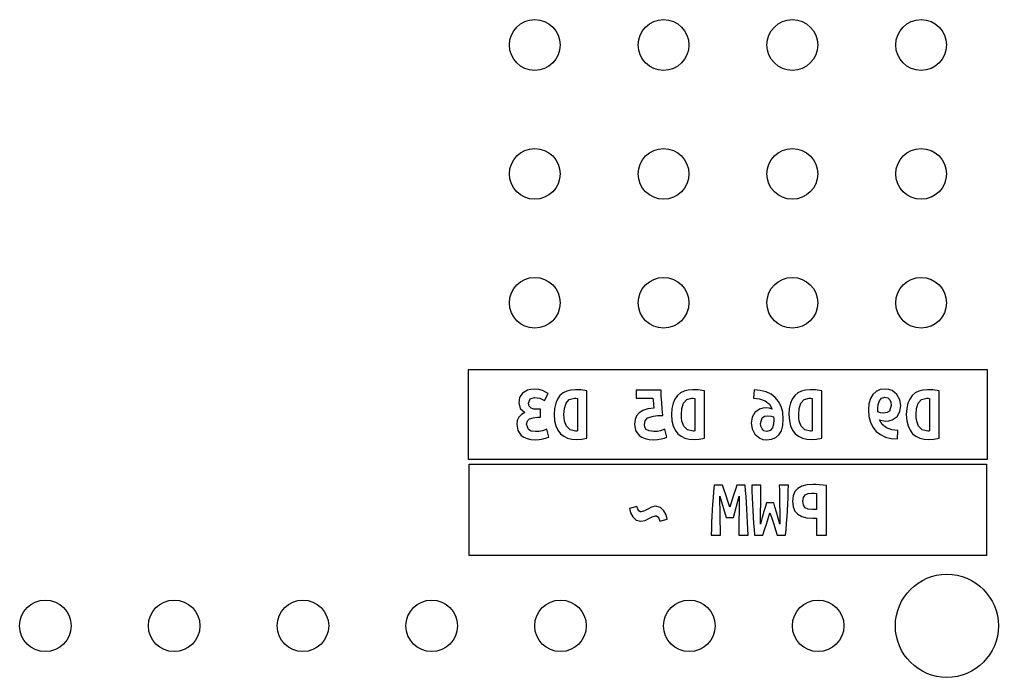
# Model space of a CAD drawing. Extents: x 48.4 to 111, y -108.5 to -46.5.
# Drawn here: x 80.01 to 99.31, y -59.44 to -46.48 of the extents above; entities that cross this region are included whole.
import ezdxf

# ---------------------------------------------------------------- set-up
doc = ezdxf.new("R2010")
doc.units = 0
doc.layers.add('BLACK', color=7, linetype='CONTINUOUS')

msp = doc.modelspace()

# ---------------------------------------------------------------- linework, layer by layer
at = {"layer": 'BLACK', "linetype": 'CONTINUOUS'}
for p, q in [((88.865802, -55.140202), (88.865802, -53.368598)), ((88.865802, -53.368598), (89.251605, -53.368598)), ((89.251605, -53.368598), (98.708395, -53.368598)), ((98.708395, -53.368598), (99.094198, -53.368598)), ((99.094198, -53.368598), (99.094198, -55.140202)), ((89.928302, -53.833875), (89.871204, -53.919523)), ((90.026296, -53.777548), (89.928302, -53.833875)), ((90.090918, -53.762502), (90.026296, -53.777548)), ((90.165957, -53.757486), (90.090918, -53.762502)), ((90.24794, -53.764624), (90.165957, -53.757486)), ((90.321049, -53.786036), (90.24794, -53.764624)), ((90.431389, -53.842363), (90.321049, -53.786036)), ((90.363488, -53.981252), (90.431389, -53.842363)), ((90.727492, -53.831753), (90.6675, -53.883258)), ((90.799444, -53.796067), (90.727492, -53.831753)), ((90.881427, -53.775233), (90.799444, -53.796067)), ((90.971512, -53.768289), (90.881427, -53.775233)), ((91.077994, -53.772919), (90.971512, -53.768289)), ((91.199907, -53.791437), (91.077994, -53.772919)), ((91.199907, -54.723536), (91.199907, -53.791437)), ((92.659784, -53.779091), (92.17213, -53.779091)), ((92.17213, -53.779091), (92.17213, -53.936499)), ((92.665571, -53.896954), (92.659784, -53.779091)), ((93.042307, -53.831753), (92.982315, -53.883258)), ((93.114259, -53.796067), (93.042307, -53.831753)), ((93.196242, -53.775233), (93.114259, -53.796067)), ((93.286327, -53.768289), (93.196242, -53.775233)), ((93.392809, -53.772919), (93.286327, -53.768289)), ((93.514722, -53.791437), (93.392809, -53.772919)), ((93.514722, -54.723536), (93.514722, -53.791437)), ((94.49466, -53.772919), (94.483858, -53.934956)), ((94.618503, -53.782178), (94.49466, -53.772919)), ((94.730772, -53.809956), (94.618503, -53.782178)), ((94.829537, -53.855866), (94.730772, -53.809956)), ((94.91287, -53.919523), (94.829537, -53.855866)), ((95.357122, -53.831753), (95.29713, -53.883258)), ((95.429074, -53.796067), (95.357122, -53.831753)), ((95.511057, -53.775233), (95.429074, -53.796067)), ((95.601142, -53.768289), (95.511057, -53.775233)), ((95.707623, -53.772919), (95.601142, -53.768289)), ((95.829537, -53.791437), (95.707623, -53.772919)), ((95.829537, -54.723536), (95.829537, -53.791437)), ((96.900696, -53.802411), (96.83571, -53.862425)), ((96.982486, -53.766403), (96.900696, -53.802411)), ((97.08108, -53.7544), (96.982486, -53.766403)), ((97.153225, -53.761923), (97.08108, -53.7544)), ((97.21534, -53.784493), (97.153225, -53.761923)), ((97.310247, -53.861653), (97.21534, -53.784493)), ((97.671937, -53.831753), (97.611944, -53.883258)), ((97.743889, -53.796067), (97.671937, -53.831753)), ((97.825872, -53.775233), (97.743889, -53.796067)), ((97.915957, -53.768289), (97.825872, -53.775233)), ((98.022438, -53.772919), (97.915957, -53.768289)), ((98.144352, -53.791437), (98.022438, -53.772919)), ((98.144352, -54.723536), (98.144352, -53.791437)), ((89.871204, -53.919523), (89.852685, -54.026005)), ((89.852685, -54.026005), (89.885093, -54.135573)), ((90.045586, -54.032178), (90.077222, -53.949616)), ((90.060247, -54.09082), (90.045586, -54.032178)), ((90.077222, -53.949616), (90.164414, -53.919523)), ((90.164414, -53.919523), (90.271667, -53.93727)), ((90.271667, -53.93727), (90.363488, -53.981252)), ((90.583395, -54.034493), (90.560826, -54.135766)), ((90.619468, -53.950773), (90.583395, -54.034493)), ((90.6675, -53.883258), (90.619468, -53.950773)), ((90.755463, -54.135573), (90.78787, -54.032178)), ((90.78787, -54.032178), (90.851142, -53.960419)), ((90.851142, -53.960419), (90.954537, -53.933412)), ((90.954537, -53.933412), (90.982315, -53.934184)), ((90.982315, -53.934184), (91.010093, -53.938042)), ((91.010093, -53.938042), (91.010093, -54.580017)), ((92.17213, -53.936499), (92.500833, -53.936499)), ((92.500833, -53.936499), (92.508549, -54.039894)), ((92.508549, -54.039894), (92.516265, -54.127857)), ((92.673673, -54.01906), (92.665571, -53.896954)), ((92.684475, -54.144639), (92.673673, -54.01906)), ((92.89821, -54.034493), (92.87564, -54.135766)), ((92.934282, -53.950773), (92.89821, -54.034493)), ((92.982315, -53.883258), (92.934282, -53.950773)), ((93.070278, -54.135573), (93.102685, -54.032178)), ((93.102685, -54.032178), (93.165957, -53.960419)), ((93.165957, -53.960419), (93.269352, -53.933412)), ((93.269352, -53.933412), (93.29713, -53.934184)), ((93.29713, -53.934184), (93.324907, -53.938042)), ((93.324907, -53.938042), (93.324907, -54.580017)), ((94.483858, -53.934956), (94.604228, -53.947301)), ((94.604228, -53.947301), (94.712253, -53.983567)), ((94.712253, -53.983567), (94.797901, -54.049153)), ((94.797901, -54.049153), (94.851142, -54.149462)), ((94.979807, -54.000542), (94.91287, -53.919523)), ((95.029383, -54.098536), (94.979807, -54.000542)), ((95.213025, -54.034493), (95.190455, -54.135766)), ((95.249097, -53.950773), (95.213025, -54.034493)), ((95.29713, -53.883258), (95.249097, -53.950773)), ((95.385093, -54.135573), (95.4175, -54.032178)), ((95.4175, -54.032178), (95.480772, -53.960419)), ((95.480772, -53.960419), (95.584167, -53.933412)), ((95.584167, -53.933412), (95.611944, -53.934184)), ((95.611944, -53.934184), (95.639722, -53.938042)), ((95.639722, -53.938042), (95.639722, -54.580017)), ((96.760264, -54.044181), (96.750833, -54.163351)), ((96.788556, -53.943872), (96.760264, -54.044181)), ((96.83571, -53.862425), (96.788556, -53.943872)), ((96.942963, -54.060727), (96.966111, -53.988968)), ((96.966111, -53.988968), (97.009321, -53.936499)), ((97.009321, -53.936499), (97.076451, -53.916437)), ((97.076451, -53.916437), (97.134321, -53.929554)), ((97.134321, -53.929554), (97.172901, -53.964277)), ((97.172901, -53.964277), (97.194506, -54.015202)), ((97.194506, -54.015202), (97.201451, -54.076931)), ((97.367346, -53.966591), (97.310247, -53.861653)), ((97.386636, -54.080017), (97.367346, -53.966591)), ((97.52784, -54.034493), (97.50527, -54.135766)), ((97.563912, -53.950773), (97.52784, -54.034493)), ((97.611944, -53.883258), (97.563912, -53.950773)), ((97.699907, -54.135573), (97.732315, -54.032178)), ((97.732315, -54.032178), (97.795586, -53.960419)), ((97.795586, -53.960419), (97.898981, -53.933412)), ((97.898981, -53.933412), (97.926759, -53.934184)), ((97.926759, -53.934184), (97.954537, -53.938042)), ((97.954537, -53.938042), (97.954537, -54.580017)), ((89.885093, -54.135573), (89.971512, -54.21582)), ((89.971512, -54.21582), (89.905733, -54.254014)), ((90.098056, -54.127857), (90.060247, -54.09082)), ((90.150525, -54.147919), (90.098056, -54.127857)), ((90.209167, -54.154091), (90.150525, -54.147919)), ((90.280154, -54.154091), (90.209167, -54.154091)), ((90.280154, -54.311499), (90.280154, -54.154091)), ((90.560826, -54.135766), (90.553302, -54.255943)), ((90.746204, -54.255943), (90.755463, -54.135573)), ((92.230772, -54.220449), (92.178474, -54.281149)), ((92.304331, -54.174496), (92.230772, -54.220449)), ((92.399496, -54.143632), (92.304331, -54.174496)), ((92.516265, -54.127857), (92.399496, -54.143632)), ((92.698364, -54.272919), (92.684475, -54.144639)), ((92.87564, -54.135766), (92.868117, -54.255943)), ((93.061019, -54.255943), (93.070278, -54.135573)), ((94.508549, -54.214277), (94.455309, -54.311499)), ((94.603457, -54.147919), (94.508549, -54.214277)), ((94.667693, -54.1294), (94.603457, -54.147919)), ((94.74466, -54.123227), (94.667693, -54.1294)), ((94.794043, -54.130172), (94.74466, -54.123227)), ((94.851142, -54.149462), (94.794043, -54.130172)), ((95.060054, -54.213119), (95.029383, -54.098536)), ((95.070278, -54.343906), (95.060054, -54.213119)), ((95.190455, -54.135766), (95.182932, -54.255943)), ((95.375833, -54.255943), (95.385093, -54.135573)), ((96.750833, -54.163351), (96.760864, -54.294331)), ((96.936019, -54.138659), (96.942963, -54.060727)), ((96.93679, -54.173381), (96.936019, -54.138659)), ((96.939105, -54.203474), (96.93679, -54.173381)), ((96.991574, -54.220449), (96.939105, -54.203474)), ((97.053302, -54.226622), (96.991574, -54.220449)), ((97.121975, -54.216977), (97.053302, -54.226622)), ((97.1675, -54.188042), (97.121975, -54.216977)), ((97.201451, -54.076931), (97.1675, -54.188042)), ((97.315648, -54.294523), (97.36966, -54.198073)), ((97.36966, -54.198073), (97.386636, -54.080017)), ((97.50527, -54.135766), (97.497747, -54.255943)), ((97.690648, -54.255943), (97.699907, -54.135573)), ((89.825872, -54.372841), (89.815648, -54.450388)), ((89.856543, -54.306869), (89.825872, -54.372841)), ((89.905733, -54.254014), (89.856543, -54.306869)), ((90.008549, -54.447301), (90.023596, -54.383065)), ((90.023596, -54.383065), (90.068735, -54.341591)), ((90.068735, -54.341591), (90.137022, -54.319022)), ((90.137022, -54.319022), (90.221512, -54.311499)), ((90.221512, -54.311499), (90.280154, -54.311499)), ((90.553302, -54.255943), (90.561597, -54.378821)), ((90.561597, -54.378821), (90.586481, -54.482023)), ((90.749097, -54.324037), (90.746204, -54.255943)), ((90.757778, -54.386344), (90.749097, -54.324037)), ((90.796358, -54.488968), (90.757778, -54.386344)), ((92.147095, -54.356252), (92.136636, -54.445758)), ((92.178474, -54.281149), (92.147095, -54.356252)), ((92.33108, -54.453474), (92.344198, -54.380172)), ((92.344198, -54.380172), (92.396667, -54.323073)), ((92.396667, -54.323073), (92.508549, -54.286036)), ((92.508549, -54.286036), (92.592269, -54.276198)), ((92.592269, -54.276198), (92.698364, -54.272919)), ((92.868117, -54.255943), (92.876412, -54.378821)), ((92.876412, -54.378821), (92.901296, -54.482023)), ((93.063912, -54.324037), (93.061019, -54.255943)), ((93.072593, -54.386344), (93.063912, -54.324037)), ((93.111173, -54.488968), (93.072593, -54.386344)), ((94.455309, -54.311499), (94.439105, -54.428783)), ((94.439105, -54.428783), (94.456852, -54.541437)), ((94.62429, -54.431869), (94.656698, -54.319986)), ((94.631235, -54.485881), (94.62429, -54.431869)), ((94.656698, -54.319986), (94.701065, -54.290473)), ((94.701065, -54.290473), (94.769352, -54.280635)), ((94.769352, -54.280635), (94.829537, -54.286807)), ((94.829537, -54.286807), (94.880463, -54.303783)), ((94.883549, -54.360881), (94.877377, -54.44653)), ((94.880463, -54.303783), (94.882778, -54.33156)), ((94.882778, -54.33156), (94.883549, -54.360881)), ((95.060933, -54.472421), (95.070278, -54.343906)), ((95.182932, -54.255943), (95.191227, -54.378821)), ((95.191227, -54.378821), (95.216111, -54.482023)), ((95.378727, -54.324037), (95.375833, -54.255943)), ((95.387407, -54.386344), (95.378727, -54.324037)), ((95.425988, -54.488968), (95.387407, -54.386344)), ((96.760864, -54.294331), (96.790957, -54.409493)), ((96.790957, -54.409493), (96.839761, -54.508065)), ((97.024367, -54.454053), (96.969969, -54.357795)), ((96.969969, -54.357795), (97.077994, -54.38403)), ((97.077994, -54.38403), (97.155154, -54.37805)), ((97.155154, -54.37805), (97.219969, -54.36011)), ((97.219969, -54.36011), (97.315648, -54.294523)), ((97.497747, -54.255943), (97.506042, -54.378821)), ((97.506042, -54.378821), (97.530926, -54.482023)), ((97.693542, -54.324037), (97.690648, -54.255943)), ((97.702222, -54.386344), (97.693542, -54.324037)), ((97.740802, -54.488968), (97.702222, -54.386344)), ((89.815648, -54.450388), (89.837253, -54.572301)), ((89.837253, -54.572301), (89.903611, -54.668752)), ((90.047901, -54.550696), (90.008549, -54.447301)), ((90.101721, -54.581946), (90.047901, -54.550696)), ((90.184475, -54.592363), (90.101721, -54.581946)), ((90.257585, -54.588119), (90.184475, -54.592363)), ((90.319506, -54.575388), (90.257585, -54.588119)), ((90.411327, -54.54298), (90.319506, -54.575388)), ((90.448364, -54.701931), (90.411327, -54.54298)), ((90.586481, -54.482023), (90.626026, -54.566707)), ((90.626026, -54.566707), (90.678302, -54.63403)), ((90.867346, -54.556869), (90.796358, -54.488968)), ((90.976142, -54.58156), (90.867346, -54.556869)), ((90.993117, -54.58156), (90.976142, -54.58156)), ((91.010093, -54.580017), (90.993117, -54.58156)), ((92.136636, -54.445758), (92.159784, -54.568443)), ((92.159784, -54.568443), (92.230772, -54.666437)), ((92.338796, -54.5044), (92.33108, -54.453474)), ((92.367346, -54.548381), (92.338796, -54.5044)), ((92.424444, -54.580017), (92.367346, -54.548381)), ((92.516265, -54.592363), (92.424444, -54.580017)), ((92.58841, -54.588891), (92.516265, -54.592363)), ((92.647438, -54.578474), (92.58841, -54.588891)), ((92.733858, -54.54761), (92.647438, -54.578474)), ((92.772438, -54.705017), (92.733858, -54.54761)), ((92.901296, -54.482023), (92.940841, -54.566707)), ((92.940841, -54.566707), (92.993117, -54.63403)), ((93.18216, -54.556869), (93.111173, -54.488968)), ((93.290957, -54.58156), (93.18216, -54.556869)), ((93.307932, -54.58156), (93.290957, -54.58156)), ((93.324907, -54.580017), (93.307932, -54.58156)), ((94.456852, -54.541437), (94.511636, -54.646375)), ((94.65284, -54.536807), (94.631235, -54.485881)), ((94.690648, -54.575388), (94.65284, -54.536807)), ((94.746204, -54.59082), (94.690648, -54.575388)), ((94.813333, -54.57153), (94.746204, -54.59082)), ((94.855772, -54.519832), (94.813333, -54.57153)), ((94.877377, -54.44653), (94.855772, -54.519832)), ((94.986173, -54.654863), (95.032898, -54.576074)), ((95.032898, -54.576074), (95.060933, -54.472421)), ((95.216111, -54.482023), (95.255656, -54.566707)), ((95.255656, -54.566707), (95.307932, -54.63403)), ((95.496975, -54.556869), (95.425988, -54.488968)), ((95.605772, -54.58156), (95.496975, -54.556869)), ((95.622747, -54.58156), (95.605772, -54.58156)), ((95.639722, -54.580017), (95.622747, -54.58156)), ((96.839761, -54.508065), (96.905926, -54.589277)), ((96.905926, -54.589277), (96.988488, -54.653127)), ((97.107315, -54.520604), (97.024367, -54.454053)), ((97.211096, -54.559763), (97.107315, -54.520604)), ((97.327994, -54.573844), (97.211096, -54.559763)), ((97.321821, -54.737425), (97.327994, -54.573844)), ((97.530926, -54.482023), (97.570471, -54.566707)), ((97.570471, -54.566707), (97.622747, -54.63403)), ((97.81179, -54.556869), (97.740802, -54.488968)), ((97.920586, -54.58156), (97.81179, -54.556869)), ((97.937562, -54.58156), (97.920586, -54.58156)), ((97.954537, -54.580017), (97.937562, -54.58156)), ((89.903611, -54.668752), (89.954537, -54.705017)), ((89.954537, -54.705017), (90.017809, -54.732023)), ((90.017809, -54.732023), (90.093812, -54.748806)), ((90.093812, -54.748806), (90.182932, -54.7544)), ((90.182932, -54.7544), (90.257778, -54.748999)), ((90.257778, -54.748999), (90.333395, -54.735881)), ((90.333395, -54.735881), (90.400525, -54.718906)), ((90.400525, -54.718906), (90.448364, -54.701931)), ((90.678302, -54.63403), (90.742539, -54.684763)), ((90.742539, -54.684763), (90.817963, -54.719678)), ((90.817963, -54.719678), (90.903032, -54.739932)), ((90.903032, -54.739932), (90.996204, -54.746684)), ((90.996204, -54.746684), (91.095741, -54.741283)), ((91.095741, -54.741283), (91.199907, -54.723536)), ((92.230772, -54.666437), (92.284398, -54.703474)), ((92.284398, -54.703474), (92.349599, -54.731252)), ((92.349599, -54.731252), (92.426373, -54.748613)), ((92.426373, -54.748613), (92.514722, -54.7544)), ((92.514722, -54.7544), (92.59034, -54.74977)), ((92.59034, -54.74977), (92.664414, -54.738196)), ((92.664414, -54.738196), (92.728457, -54.721993)), ((92.728457, -54.721993), (92.772438, -54.705017)), ((92.993117, -54.63403), (93.057353, -54.684763)), ((93.057353, -54.684763), (93.132778, -54.719678)), ((93.132778, -54.719678), (93.217847, -54.739932)), ((93.217847, -54.739932), (93.311019, -54.746684)), ((93.311019, -54.746684), (93.410556, -54.741283)), ((93.410556, -54.741283), (93.514722, -54.723536)), ((94.511636, -54.646375), (94.605772, -54.724307)), ((94.605772, -54.724307), (94.668272, -54.746877)), ((94.668272, -54.746877), (94.741574, -54.7544)), ((94.741574, -54.7544), (94.840082, -54.74334)), ((94.840082, -54.74334), (94.921615, -54.710161)), ((94.921615, -54.710161), (94.986173, -54.654863)), ((95.307932, -54.63403), (95.372168, -54.684763)), ((95.372168, -54.684763), (95.447593, -54.719678)), ((95.447593, -54.719678), (95.532662, -54.739932)), ((95.532662, -54.739932), (95.625833, -54.746684)), ((95.625833, -54.746684), (95.72537, -54.741283)), ((95.72537, -54.741283), (95.829537, -54.723536)), ((96.988488, -54.653127), (97.086481, -54.699616)), ((97.086481, -54.699616), (97.198171, -54.727973)), ((97.198171, -54.727973), (97.321821, -54.737425)), ((97.622747, -54.63403), (97.686983, -54.684763)), ((97.686983, -54.684763), (97.762407, -54.719678)), ((97.762407, -54.719678), (97.847477, -54.739932)), ((97.847477, -54.739932), (97.940648, -54.746684)), ((97.940648, -54.746684), (98.040185, -54.741283)), ((98.040185, -54.741283), (98.144352, -54.723536)), ((89.251605, -55.140202), (88.865802, -55.140202)), ((90.182932, -55.140202), (89.251605, -55.140202)), ((90.996204, -55.140202), (90.182932, -55.140202)), ((92.514722, -55.140202), (90.996204, -55.140202)), ((93.311019, -55.140202), (92.514722, -55.140202)), ((94.741574, -55.140202), (93.311019, -55.140202)), ((95.625833, -55.140202), (94.741574, -55.140202)), ((97.321821, -55.140202), (95.625833, -55.140202)), ((97.940648, -55.140202), (97.321821, -55.140202)), ((98.708395, -55.140202), (97.940648, -55.140202)), ((99.094198, -55.140202), (98.708395, -55.140202)), ((88.879361, -57.033361), (88.879361, -55.234639)), ((88.879361, -55.234639), (89.278722, -55.234639)), ((89.278722, -55.234639), (98.681278, -55.234639)), ((98.681278, -55.234639), (99.080639, -55.234639)), ((99.080639, -55.234639), (99.080639, -57.033361)), ((93.698251, -55.772978), (93.687668, -55.897578)), ((93.709233, -55.645182), (93.698251, -55.772978)), ((93.872173, -55.645182), (93.709233, -55.645182)), ((93.900927, -55.729847), (93.872173, -55.645182)), ((93.93607, -55.839272), (93.900927, -55.729847)), ((94.126965, -55.731444), (94.091022, -55.844863)), ((94.15492, -55.645182), (94.126965, -55.731444)), ((94.317859, -55.645182), (94.15492, -55.645182)), ((94.328442, -55.753409), (94.317859, -55.645182)), ((94.337827, -55.870422), (94.328442, -55.753409)), ((94.630958, -55.645182), (94.44885, -55.645182)), ((94.44885, -55.645182), (94.453642, -55.768385)), ((94.453642, -55.768385), (94.458435, -55.895182)), ((94.629361, -55.840869), (94.630559, -55.741228)), ((94.630559, -55.741228), (94.630958, -55.645182)), ((95.174089, -55.645182), (94.991981, -55.645182)), ((94.991981, -55.645182), (94.993578, -55.741029)), ((94.993578, -55.741029), (94.995176, -55.84007)), ((95.166102, -55.893585), (95.170495, -55.767187)), ((95.170495, -55.767187), (95.174089, -55.645182)), ((95.301707, -55.774043), (95.267096, -55.858441)), ((95.359393, -55.711476), (95.301707, -55.774043)), ((95.438023, -55.668434), (95.359393, -55.711476)), ((95.535467, -55.642608), (95.438023, -55.668434)), ((95.651725, -55.634), (95.535467, -55.642608)), ((95.714026, -55.635597), (95.651725, -55.634)), ((95.785911, -55.639591), (95.714026, -55.635597)), ((95.858594, -55.64678), (95.785911, -55.639591)), ((95.923291, -55.657962), (95.858594, -55.64678)), ((95.923291, -56.634), (95.923291, -55.657962)), ((93.687668, -55.897578), (93.678083, -56.019982)), ((93.830639, -56.634), (93.821054, -55.865629)), ((93.821054, -55.865629), (93.94246, -56.28416)), ((93.976006, -55.960677), (93.93607, -55.839272)), ((94.015942, -56.082882), (93.976006, -55.960677)), ((94.052684, -55.967866), (94.015942, -56.082882)), ((94.091022, -55.844863), (94.052684, -55.967866)), ((94.08623, -56.28416), (94.202843, -55.865629)), ((94.202843, -55.865629), (94.194856, -56.634)), ((94.346014, -55.993824), (94.337827, -55.870422)), ((94.458435, -55.895182), (94.463626, -56.023377)), ((94.626166, -56.041348), (94.627764, -55.941708)), ((94.627764, -55.941708), (94.629361, -55.840869)), ((94.995176, -55.84007), (94.996773, -55.94051)), ((94.996773, -55.94051), (94.998371, -56.04055)), ((95.160711, -56.02178), (95.166102, -55.893585)), ((95.267096, -55.858441), (95.255559, -55.964671)), ((95.255559, -55.964671), (95.267185, -56.071966)), ((95.456837, -55.963073), (95.468618, -55.889391)), ((95.468818, -56.040749), (95.456837, -55.963073)), ((95.468618, -55.889391), (95.503962, -55.840869)), ((95.503962, -55.840869), (95.558874, -55.813912)), ((95.558874, -55.813912), (95.629361, -55.804927)), ((95.629361, -55.804927), (95.678083, -55.805725)), ((95.678083, -55.805725), (95.726805, -55.809719)), ((95.726805, -55.809719), (95.726805, -56.129208)), ((92.182077, -56.068505), (92.036709, -56.108441)), ((92.036709, -56.108441), (92.059872, -56.192307)), ((92.202045, -56.124415), (92.182077, -56.068505)), ((92.22361, -56.156364), (92.202045, -56.124415)), ((92.246773, -56.170741), (92.22361, -56.156364)), ((92.271534, -56.173936), (92.246773, -56.170741)), ((92.335431, -56.157163), (92.271534, -56.173936)), ((92.402524, -56.119623), (92.335431, -56.157163)), ((92.475208, -56.082083), (92.402524, -56.119623)), ((92.554281, -56.06531), (92.475208, -56.082083)), ((92.650128, -56.09007), (92.554281, -56.06531)), ((92.716422, -56.151572), (92.650128, -56.09007)), ((92.758754, -56.232243), (92.716422, -56.151572)), ((93.670096, -56.141188), (93.663506, -56.262195)), ((93.678083, -56.019982), (93.670096, -56.141188)), ((94.353003, -56.12122), (94.346014, -55.993824)), ((94.359193, -56.251013), (94.353003, -56.12122)), ((94.463626, -56.023377), (94.469617, -56.150773)), ((94.469617, -56.150773), (94.476605, -56.276772)), ((94.622971, -56.235438), (94.624569, -56.139391)), ((94.624569, -56.139391), (94.626166, -56.041348)), ((94.690863, -56.169144), (94.657316, -56.285757)), ((94.718818, -56.070102), (94.690863, -56.169144)), ((94.737987, -55.995022), (94.718818, -56.070102)), ((94.881757, -55.995022), (94.737987, -55.995022)), ((94.904121, -56.073297), (94.881757, -55.995022)), ((94.935272, -56.181923), (94.904121, -56.073297)), ((94.998371, -56.04055), (94.999968, -56.139192)), ((94.999968, -56.139192), (95.001565, -56.235438)), ((95.146334, -56.275374), (95.154121, -56.149176)), ((95.154121, -56.149176), (95.160711, -56.02178)), ((95.267185, -56.071966), (95.302062, -56.157429)), ((95.302062, -56.157429), (95.360192, -56.221061)), ((95.50476, -56.091668), (95.468818, -56.040749)), ((95.564265, -56.119823), (95.50476, -56.091668)), ((95.646933, -56.129208), (95.564265, -56.119823)), ((95.726805, -56.129208), (95.646933, -56.129208)), ((92.059872, -56.192307), (92.102204, -56.273776)), ((92.102204, -56.273776), (92.168498, -56.336077)), ((92.168498, -56.336077), (92.263546, -56.360837)), ((92.263546, -56.360837), (92.344217, -56.344064)), ((92.344217, -56.344064), (92.416901, -56.306524)), ((92.416901, -56.306524), (92.484792, -56.268984)), ((92.484792, -56.268984), (92.547891, -56.252211)), ((92.547891, -56.252211), (92.572652, -56.255406)), ((92.572652, -56.255406), (92.595815, -56.268984)), ((92.595815, -56.268984), (92.616581, -56.300134)), ((92.616581, -56.300134), (92.635751, -56.356045)), ((92.635751, -56.356045), (92.781118, -56.316109)), ((92.781118, -56.316109), (92.758754, -56.232243)), ((93.663506, -56.262195), (93.658115, -56.384)), ((93.94246, -56.28416), (94.08623, -56.28416)), ((94.364984, -56.381604), (94.359193, -56.251013)), ((94.476605, -56.276772), (94.484792, -56.400773)), ((94.657316, -56.285757), (94.621374, -56.413553)), ((94.621374, -56.413553), (94.621773, -56.32749)), ((94.621773, -56.32749), (94.622971, -56.235438)), ((94.737987, -56.417546), (94.773131, -56.304327)), ((94.773131, -56.304327), (94.808275, -56.1963)), ((94.808275, -56.1963), (94.844217, -56.301332)), ((94.844217, -56.301332), (94.881757, -56.41515)), ((94.970415, -56.301732), (94.935272, -56.181923)), ((95.003163, -56.413553), (94.970415, -56.301732)), ((95.001565, -56.235438), (95.002764, -56.32749)), ((95.002764, -56.32749), (95.003163, -56.413553)), ((95.137348, -56.399974), (95.146334, -56.275374)), ((95.360192, -56.221061), (95.43962, -56.26499)), ((95.43962, -56.26499), (95.538395, -56.291348)), ((95.538395, -56.291348), (95.656518, -56.300134)), ((95.656518, -56.300134), (95.726805, -56.300134)), ((95.726805, -56.300134), (95.726805, -56.634)), ((93.653722, -56.507602), (93.650128, -56.634)), ((93.658115, -56.384), (93.653722, -56.507602)), ((94.370375, -56.510198), (94.364984, -56.381604)), ((94.375367, -56.634), (94.370375, -56.510198)), ((94.484792, -56.400773), (94.494177, -56.520581)), ((94.494177, -56.520581), (94.50476, -56.634)), ((94.6677, -56.634), (94.702843, -56.529567)), ((94.702843, -56.529567), (94.737987, -56.417546)), ((94.881757, -56.41515), (94.918498, -56.528968)), ((94.918498, -56.528968), (94.952045, -56.634)), ((95.114984, -56.634), (95.126965, -56.520382)), ((95.126965, -56.520382), (95.137348, -56.399974)), ((93.650128, -56.634), (93.830639, -56.634)), ((94.194856, -56.634), (94.375367, -56.634)), ((94.50476, -56.634), (94.6677, -56.634)), ((94.952045, -56.634), (95.114984, -56.634)), ((95.726805, -56.634), (95.923291, -56.634)), ((89.278722, -57.033361), (88.879361, -57.033361)), ((92.263546, -57.033361), (89.278722, -57.033361)), ((93.650128, -57.033361), (92.263546, -57.033361)), ((94.50476, -57.033361), (93.650128, -57.033361)), ((95.726805, -57.033361), (94.50476, -57.033361)), ((98.681278, -57.033361), (95.726805, -57.033361)), ((99.080639, -57.033361), (98.681278, -57.033361))]:
    msp.add_line(p, q, dxfattribs=at)
at = {"layer": 'BLACK'}
for centre, radius in [((90.17, -46.975), 0.5), ((92.71, -46.975), 0.5), ((95.25, -46.975), 0.5), ((97.79, -46.975), 0.5), ((90.17, -49.515), 0.5), ((92.71, -49.515), 0.5), ((95.25, -49.515), 0.5), ((97.79, -49.515), 0.5), ((90.17, -52.055), 0.5), ((92.71, -52.055), 0.5), ((95.25, -52.055), 0.5), ((97.79, -52.055), 0.5), ((98.298, -58.42), 1.016), ((80.518, -58.42), 0.508), ((83.058, -58.42), 0.508), ((85.598, -58.42), 0.508), ((88.138, -58.42), 0.508), ((90.678, -58.42), 0.508), ((93.218, -58.42), 0.508), ((95.758, -58.42), 0.508)]:
    msp.add_circle(centre, radius, dxfattribs=at)

doc.saveas('drawing.dxf')
